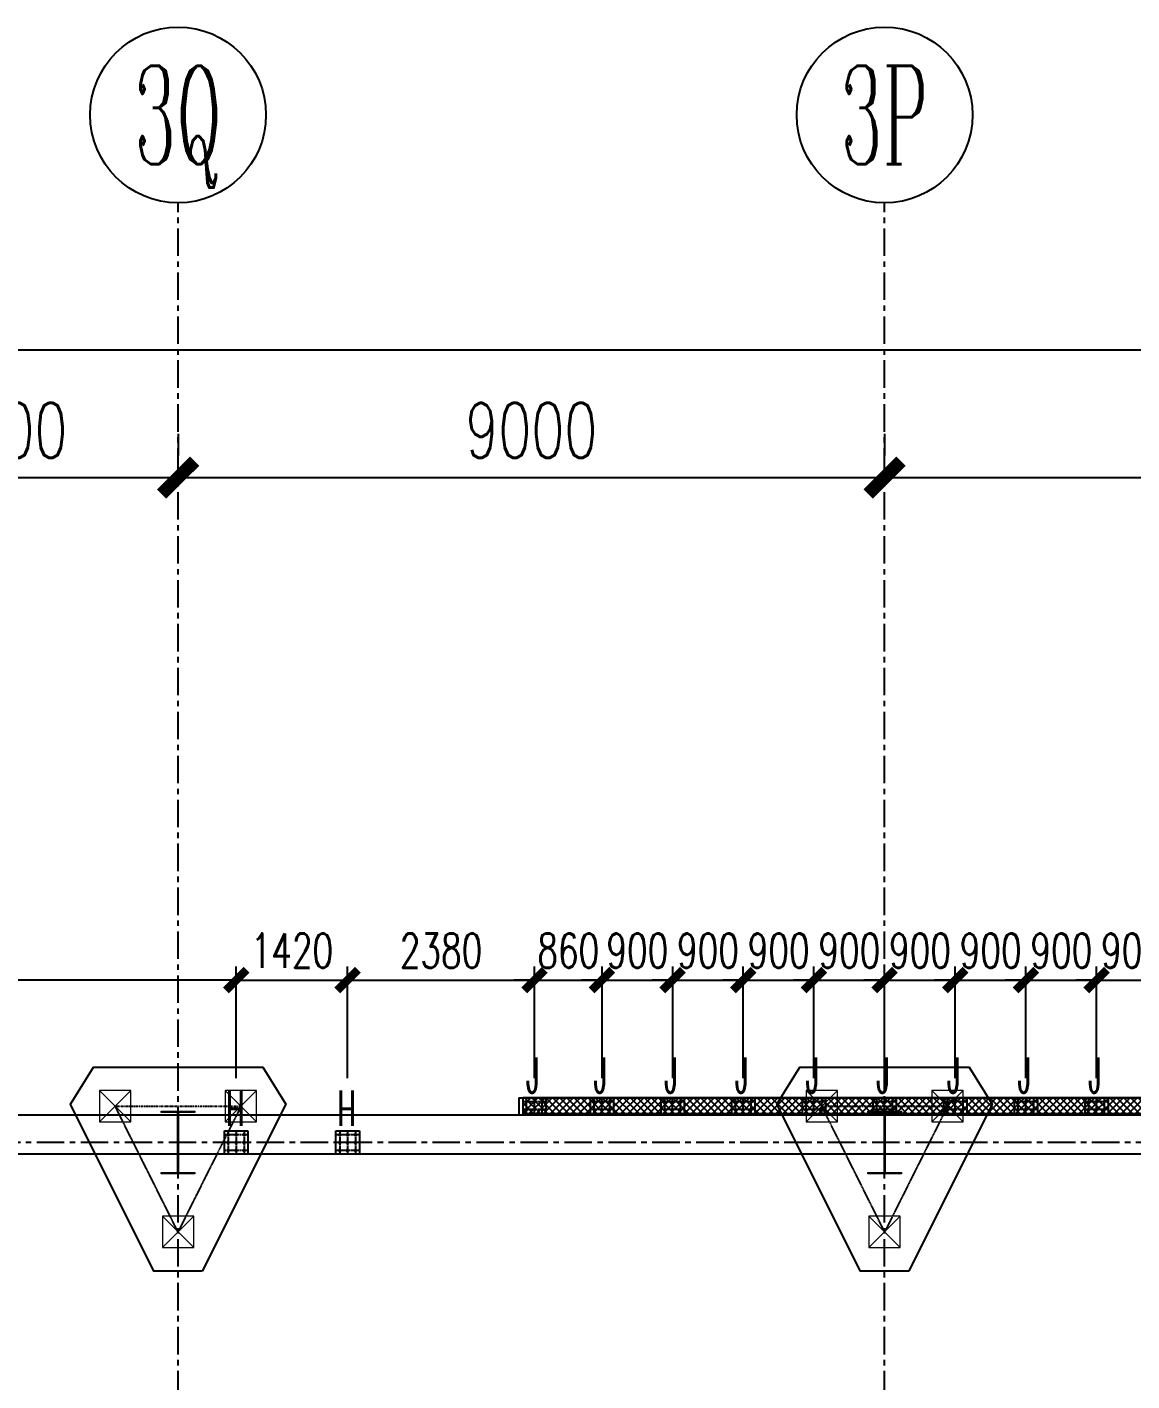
# Model space of a CAD drawing. Extents: x 782294 to 1727252, y -631030 to 17645.
# Drawn here: x 1055056 to 1069129, y -518557 to -501301 of the extents above; entities that cross this region are included whole.
import ezdxf
from ezdxf.enums import TextEntityAlignment as Align

# ---------------------------------------------------------------- set-up
doc = ezdxf.new("R2010")
doc.units = 0
doc.linetypes.add('CENTER', pattern=[2, 1.25, -0.25, 0.25, -0.25])
doc.layers.get('Defpoints').update_dxf_attribs({"color": 210})
for name, color, linetype in [('!ZN3-铝板幕墙-3', 3, 'Continuous'), ('2钢材断面', 2, 'Continuous'), ('30预埋件', 30, 'Continuous'), ('3符号', 3, 'Continuous'), ('40钢材投影', 40, 'Continuous'), ('A-AXIS-DP', 126, 'Continuous'), ('ALT_CEN-0-30', 1, 'CENTER'), ('DIM', 173, 'Continuous'), ('DOTE', 1, 'CENTER'), ('S-BKL', 4, 'Continuous'), ('S-DOTE1', 140, 'CENTER'), ('S-HATCH1-W', 252, 'Continuous'), ('结构轮廓线', 1, 'Continuous')]:
    doc.layers.add(name, color=color, linetype=linetype)
doc.layers.add('S-col', color=2, linetype='Continuous', lineweight=0)
doc.layers.add('S-zhuang', color=1, linetype='Continuous', lineweight=0)
doc.styles.add('_TCH_AXIS', font='COMPLEX', dxfattribs={"bigfont": 'GBCBIG'})
doc.styles.add('DHTEXT-1', font='romans.shx', dxfattribs={"width": 0.7, "bigfont": 'chinese.shx'})
doc.dimstyles.new('ZN175', dxfattribs={"dimscale": 175, "dimtxt": 2.5, "dimasz": 1.5, "dimexe": 1, "dimexo": 2, "dimgap": 0.9, "dimtad": 1, "dimdec": 0, "dimdsep": 46, "dimtxsty": 'DHTEXT-1', "dimblk": 'ARCHTICK', "dimcen": 2.5, "dimclrd": 173, "dimclre": 173, "dimclrt": 7, "dimazin": 2, "dimtfac": 1, "dimtdec": 0, "dimtix": 1, "dimtmove": 2, "dimatfit": 3, "dimfxl": 0, "dimtolj": 1, "dimtzin": 0, "dimarcsym": 0})
doc.dimstyles.new('ZN280', dxfattribs={"dimscale": 280, "dimtxt": 2.5, "dimasz": 1.5, "dimexe": 1, "dimexo": 2, "dimgap": 0.9, "dimtad": 1, "dimdec": 0, "dimdsep": 46, "dimtxsty": 'DHTEXT-1', "dimblk": 'ARCHTICK', "dimcen": 2.5, "dimclrd": 173, "dimclre": 173, "dimclrt": 7, "dimazin": 2, "dimtfac": 1, "dimtdec": 0, "dimtix": 1, "dimtmove": 2, "dimatfit": 3, "dimfxl": 0, "dimarcsym": 0})

# ---------------------------------------------------------------- blocks, each defined once
blk = doc.blocks.new('卓越-轴号')
blk.add_circle((0, 0), 4)
at = {"color": 0, "style": '_TCH_AXIS', "width": 1.041667, "flags": 8}
blk.add_attdef('A', text='', height=4.48, dxfattribs=at).set_placement((-2, -2.24), (2, -2.24), align=Align.FIT)
blk = doc.blocks.new('_ArchTick')
at = {"color": 0, "linetype": 'ByBlock', "const_width": 0.4}
blk.add_lwpolyline([(-0.5, -0.5), (0.5, 0.5)], dxfattribs=at)
blk = doc.blocks.new('*D1519')
at = {"layer": 'Defpoints', "color": 0, "ltscale": 2800, "transparency": 16777216}
for p in [(53500, 80275), (58000, 80275), (58000, 80275)]:
    blk.add_point(p, dxfattribs=at)
at = {"layer": 'DIM', "color": 173, "linetype": 'ByBlock', "lineweight": -2, "ltscale": 2800, "transparency": 16777216}
for p, q in [((53500, 80835), (53500, 80555)), ((58000, 80835), (58000, 80555)), ((53500, 80275), (58000, 80275))]:
    blk.add_line(p, q, dxfattribs=at)
at = {"layer": 'DIM', "color": 173, "lineweight": -2, "ltscale": 2800, "transparency": 16777216, "xscale": 420, "yscale": 420, "zscale": 420, "rotation": 180}
blk.add_blockref('_ArchTick', (53500, 80275), dxfattribs=at)
at = {"layer": 'DIM', "color": 173, "lineweight": -2, "ltscale": 2800, "transparency": 16777216, "xscale": 420, "yscale": 420, "zscale": 420}
blk.add_blockref('_ArchTick', (58000, 80275), dxfattribs=at)
at = {"layer": 'DIM', "color": 7, "ltscale": 2800, "transparency": 16777216, "insert": (55750, 80877), "char_height": 700, "attachment_point": 5, "style": 'DHTEXT-1'}
blk.add_mtext('4500', dxfattribs=at)
blk = doc.blocks.new('*D1520')
at = {"layer": 'Defpoints', "color": 0, "ltscale": 2800, "transparency": 16777216}
for p in [(58000, 80275), (67000, 80275), (67000, 80275)]:
    blk.add_point(p, dxfattribs=at)
at = {"layer": 'DIM', "color": 173, "linetype": 'ByBlock', "lineweight": -2, "ltscale": 2800, "transparency": 16777216}
for p, q in [((58000, 80835), (58000, 80555)), ((67000, 80835), (67000, 80555)), ((58000, 80275), (67000, 80275))]:
    blk.add_line(p, q, dxfattribs=at)
at = {"layer": 'DIM', "color": 173, "lineweight": -2, "ltscale": 2800, "transparency": 16777216, "xscale": 420, "yscale": 420, "zscale": 420, "rotation": 180}
blk.add_blockref('_ArchTick', (58000, 80275), dxfattribs=at)
at = {"layer": 'DIM', "color": 173, "lineweight": -2, "ltscale": 2800, "transparency": 16777216, "xscale": 420, "yscale": 420, "zscale": 420}
blk.add_blockref('_ArchTick', (67000, 80275), dxfattribs=at)
at = {"layer": 'DIM', "color": 7, "ltscale": 2800, "transparency": 16777216, "insert": (62500, 80877), "char_height": 700, "attachment_point": 5, "style": 'DHTEXT-1'}
blk.add_mtext('9000', dxfattribs=at)
blk = doc.blocks.new('*D1521')
at = {"layer": 'Defpoints', "color": 0, "ltscale": 2800, "transparency": 16777216}
for p in [(67000, 80275), (76000, 80275), (76000, 80275)]:
    blk.add_point(p, dxfattribs=at)
at = {"layer": 'DIM', "color": 173, "linetype": 'ByBlock', "lineweight": -2, "ltscale": 2800, "transparency": 16777216}
for p, q in [((67000, 80835), (67000, 80555)), ((76000, 80835), (76000, 80555)), ((67000, 80275), (76000, 80275))]:
    blk.add_line(p, q, dxfattribs=at)
at = {"layer": 'DIM', "color": 173, "lineweight": -2, "ltscale": 2800, "transparency": 16777216, "xscale": 420, "yscale": 420, "zscale": 420, "rotation": 180}
blk.add_blockref('_ArchTick', (67000, 80275), dxfattribs=at)
at = {"layer": 'DIM', "color": 173, "lineweight": -2, "ltscale": 2800, "transparency": 16777216, "xscale": 420, "yscale": 420, "zscale": 420}
blk.add_blockref('_ArchTick', (76000, 80275), dxfattribs=at)
at = {"layer": 'DIM', "color": 7, "ltscale": 2800, "transparency": 16777216, "insert": (71500, 80877), "char_height": 700, "attachment_point": 5, "style": 'DHTEXT-1'}
blk.add_mtext('9000', dxfattribs=at)
blk = doc.blocks.new('*D1544')
at = {"layer": 'Defpoints', "color": 0, "ltscale": 2800, "transparency": 16777216}
for p in [(184000, 81904), (0, 81455), (184000, 81455)]:
    blk.add_point(p, dxfattribs=at)
at = {"layer": 'DIM', "color": 173, "linetype": 'ByBlock', "lineweight": -2, "ltscale": 2800, "transparency": 16777216}
for p, q in [((0, 82015), (0, 82184)), ((184000, 82015), (184000, 82184)), ((0, 81904), (184000, 81904))]:
    blk.add_line(p, q, dxfattribs=at)
at = {"layer": 'DIM', "color": 173, "lineweight": -2, "ltscale": 2800, "transparency": 16777216, "xscale": 420, "yscale": 420, "zscale": 420, "rotation": 180}
blk.add_blockref('_ArchTick', (0, 81904), dxfattribs=at)
at = {"layer": 'DIM', "color": 173, "lineweight": -2, "ltscale": 2800, "transparency": 16777216, "xscale": 420, "yscale": 420, "zscale": 420}
blk.add_blockref('_ArchTick', (184000, 81904), dxfattribs=at)
at = {"layer": 'DIM', "color": 7, "ltscale": 2800, "transparency": 16777216, "insert": (92000, 82506), "char_height": 700, "attachment_point": 5, "style": 'DHTEXT-1'}
blk.add_mtext('184000', dxfattribs=at)
blk = doc.blocks.new('20250913105912')
at = {"layer": '结构轮廓线', "color": 1, "ltscale": 500}
for q in [(83560, 72370), (62340, 72150)]:
    blk.add_line((62340, 72370), q, dxfattribs=at)
blk = doc.blocks.new('20250903183753')
at = {"layer": '2钢材断面'}
for p, q in [((150, 0), (-150, 0)), ((-150, 0), (-150, -300)), ((150, -300), (150, 0)), ((-150, -300), (150, -300))]:
    blk.add_line(p, q, dxfattribs=at)
at = {"layer": '40钢材投影'}
for centre, radius in [((-100, -50), 12), ((-100, -150), 12), ((-100, -50), 6), ((-100, -150), 6), ((0, -50), 12), ((0, -150), 12), ((0, -50), 6), ((0, -150), 6), ((100, -50), 12), ((100, -150), 12), ((100, -50), 6), ((100, -150), 6), ((-100, -250), 12), ((-100, -250), 6), ((0, -250), 12), ((0, -250), 6), ((100, -251), 12), ((100, -251), 6)]:
    blk.add_circle(centre, radius, dxfattribs=at)
at = {"layer": 'ALT_CEN-0-30', "ltscale": 20}
for p, q in [((-100, 0), (-100, -300)), ((0, 0), (0, -300)), ((100, 0), (100, -300)), ((-150, -50), (150, -50)), ((-150, -150), (150, -150)), ((-150, -250), (150, -250))]:
    blk.add_line(p, q, dxfattribs=at)
blk = doc.blocks.new('20250903183821')
at = {"ltscale": 50}
blk.add_blockref('20250903183753', (0, 0), dxfattribs=at)
at = {"layer": '30预埋件', "style": 'DHTEXT-1', "text_generation_flag": 6, "width": 0.55}
blk.add_attdef('B', (-105, 65), '', height=450, rotation=180, dxfattribs=at)
blk = doc.blocks.new('20250902145151')
at = {"layer": '2钢材断面'}
for p, q in [((150, 100), (-150, 100)), ((-150, 100), (-150, -100)), ((150, -100), (150, 100)), ((-150, -100), (150, -100))]:
    blk.add_line(p, q, dxfattribs=at)
at = {"layer": '40钢材投影'}
for centre, radius in [((-100, 50), 10), ((-100, 50), 5), ((0, 50), 10), ((0, 50), 5), ((100, 50), 10), ((100, 50), 5), ((-100, -50), 10), ((-100, -50), 5), ((0, -50), 10), ((0, -50), 5), ((100, -50), 10), ((100, -50), 5)]:
    blk.add_circle(centre, radius, dxfattribs=at)
at = {"layer": 'ALT_CEN-0-30', "ltscale": 20}
for p, q in [((-150, 50), (150, 50)), ((-100, 100), (-100, -100)), ((0, 100), (0, -100)), ((100, 100), (100, -100)), ((-150, -50), (150, -50))]:
    blk.add_line(p, q, dxfattribs=at)
blk = doc.blocks.new('20250912153858')
at = {"ltscale": 50}
blk.add_blockref('20250902145151', (0, 100), dxfattribs=at)
at = {"layer": '30预埋件', "style": 'DHTEXT-1', "text_generation_flag": 6, "width": 0.55}
blk.add_attdef('B', (105, -65), '', height=450, dxfattribs=at)
blk = doc.blocks.new('20250913102846')
at = {"ltscale": 500}
ref = blk.add_blockref('20250903183821', (58740, 71950), dxfattribs=dict(at, xscale=-1))
ref.add_attrib('B', 'H', (58845, 72465), dxfattribs={"layer": '30预埋件', "height": 450, "style": 'DHTEXT-1', "text_generation_flag": 6, "width": 0.55})
ref = blk.add_blockref('20250903183821', (60160, 71950), dxfattribs=dict(at, xscale=-1))
ref.add_attrib('B', 'H', (60265, 72465), dxfattribs={"layer": '30预埋件', "height": 450, "style": 'DHTEXT-1', "text_generation_flag": 6, "width": 0.55})
at = {"layer": '结构轮廓线', "ltscale": 500, "rotation": 180}
for p in [(62540, 72370), (63400, 72370), (64300, 72370), (65200, 72370), (66100, 72370), (67000, 72370), (67900, 72370), (68800, 72370), (69700, 72370)]:
    blk.add_blockref('20250912153858', p, dxfattribs=at).add_auto_attribs({'B': 'J'})
blk = doc.blocks.new('*D1299')
at = {"layer": 'Defpoints', "color": 0, "ltscale": 1750, "transparency": 16777216}
for p in [(1069579, -513448), (1068679, -515048), (1069579, -515048)]:
    blk.add_point(p, dxfattribs=at)
at = {"layer": 'DIM', "color": 173, "linetype": 'ByBlock', "lineweight": -2, "ltscale": 1750, "transparency": 16777216}
for p, q in [((1068679, -514698), (1068679, -513273)), ((1069579, -514698), (1069579, -513273)), ((1068679, -513448), (1068416, -513448)), ((1068679, -513448), (1069579, -513448)), ((1069579, -513448), (1069841, -513448))]:
    blk.add_line(p, q, dxfattribs=at)
at = {"layer": 'DIM', "color": 173, "lineweight": -2, "ltscale": 1750, "transparency": 16777216, "xscale": 262.5, "yscale": 262.5, "zscale": 262.5}
blk.add_blockref('_ArchTick', (1068679, -513448), dxfattribs=at)
at = {"layer": 'DIM', "color": 173, "lineweight": -2, "ltscale": 1750, "transparency": 16777216, "xscale": 262.5, "yscale": 262.5, "zscale": 262.5, "rotation": 180}
blk.add_blockref('_ArchTick', (1069579, -513448), dxfattribs=at)
at = {"layer": 'DIM', "color": 7, "ltscale": 1750, "transparency": 16777216, "insert": (1069129, -513072), "char_height": 437.5, "attachment_point": 5, "style": 'DHTEXT-1'}
blk.add_mtext('\\A1;900', dxfattribs=at)
blk = doc.blocks.new('*D1300')
at = {"layer": 'Defpoints', "color": 0, "ltscale": 1750, "transparency": 16777216}
for p in [(1068679, -513448), (1067779, -515048), (1068679, -515048)]:
    blk.add_point(p, dxfattribs=at)
at = {"layer": 'DIM', "color": 173, "linetype": 'ByBlock', "lineweight": -2, "ltscale": 1750, "transparency": 16777216}
for p, q in [((1067779, -514698), (1067779, -513273)), ((1068679, -514698), (1068679, -513273)), ((1067779, -513448), (1067516, -513448)), ((1067779, -513448), (1068679, -513448)), ((1068679, -513448), (1068941, -513448))]:
    blk.add_line(p, q, dxfattribs=at)
at = {"layer": 'DIM', "color": 173, "lineweight": -2, "ltscale": 1750, "transparency": 16777216, "xscale": 262.5, "yscale": 262.5, "zscale": 262.5}
blk.add_blockref('_ArchTick', (1067779, -513448), dxfattribs=at)
at = {"layer": 'DIM', "color": 173, "lineweight": -2, "ltscale": 1750, "transparency": 16777216, "xscale": 262.5, "yscale": 262.5, "zscale": 262.5, "rotation": 180}
blk.add_blockref('_ArchTick', (1068679, -513448), dxfattribs=at)
at = {"layer": 'DIM', "color": 7, "ltscale": 1750, "transparency": 16777216, "insert": (1068229, -513072), "char_height": 437.5, "attachment_point": 5, "style": 'DHTEXT-1'}
blk.add_mtext('\\A1;900', dxfattribs=at)
blk = doc.blocks.new('*D1301')
at = {"layer": 'Defpoints', "color": 0, "ltscale": 1750, "transparency": 16777216}
for p in [(1067779, -513448), (1066879, -515048), (1067779, -515048)]:
    blk.add_point(p, dxfattribs=at)
at = {"layer": 'DIM', "color": 173, "linetype": 'ByBlock', "lineweight": -2, "ltscale": 1750, "transparency": 16777216}
for p, q in [((1066879, -514698), (1066879, -513273)), ((1067779, -514698), (1067779, -513273)), ((1066879, -513448), (1066616, -513448)), ((1066879, -513448), (1067779, -513448)), ((1067779, -513448), (1068041, -513448))]:
    blk.add_line(p, q, dxfattribs=at)
at = {"layer": 'DIM', "color": 173, "lineweight": -2, "ltscale": 1750, "transparency": 16777216, "xscale": 262.5, "yscale": 262.5, "zscale": 262.5}
blk.add_blockref('_ArchTick', (1066879, -513448), dxfattribs=at)
at = {"layer": 'DIM', "color": 173, "lineweight": -2, "ltscale": 1750, "transparency": 16777216, "xscale": 262.5, "yscale": 262.5, "zscale": 262.5, "rotation": 180}
blk.add_blockref('_ArchTick', (1067779, -513448), dxfattribs=at)
at = {"layer": 'DIM', "color": 7, "ltscale": 1750, "transparency": 16777216, "insert": (1067329, -513072), "char_height": 437.5, "attachment_point": 5, "style": 'DHTEXT-1'}
blk.add_mtext('\\A1;900', dxfattribs=at)
blk = doc.blocks.new('*D1302')
at = {"layer": 'Defpoints', "color": 0, "ltscale": 1750, "transparency": 16777216}
for p in [(1066879, -513448), (1065979, -515048), (1066879, -515048)]:
    blk.add_point(p, dxfattribs=at)
at = {"layer": 'DIM', "color": 173, "linetype": 'ByBlock', "lineweight": -2, "ltscale": 1750, "transparency": 16777216}
for p, q in [((1065979, -514698), (1065979, -513273)), ((1066879, -514698), (1066879, -513273)), ((1065979, -513448), (1065716, -513448)), ((1065979, -513448), (1066879, -513448)), ((1066879, -513448), (1067141, -513448))]:
    blk.add_line(p, q, dxfattribs=at)
at = {"layer": 'DIM', "color": 173, "lineweight": -2, "ltscale": 1750, "transparency": 16777216, "xscale": 262.5, "yscale": 262.5, "zscale": 262.5}
blk.add_blockref('_ArchTick', (1065979, -513448), dxfattribs=at)
at = {"layer": 'DIM', "color": 173, "lineweight": -2, "ltscale": 1750, "transparency": 16777216, "xscale": 262.5, "yscale": 262.5, "zscale": 262.5, "rotation": 180}
blk.add_blockref('_ArchTick', (1066879, -513448), dxfattribs=at)
at = {"layer": 'DIM', "color": 7, "ltscale": 1750, "transparency": 16777216, "insert": (1066429, -513072), "char_height": 437.5, "attachment_point": 5, "style": 'DHTEXT-1'}
blk.add_mtext('\\A1;900', dxfattribs=at)
blk = doc.blocks.new('*D1303')
at = {"layer": 'Defpoints', "color": 0, "ltscale": 1750, "transparency": 16777216}
for p in [(1065979, -513448), (1065079, -515048), (1065979, -515048)]:
    blk.add_point(p, dxfattribs=at)
at = {"layer": 'DIM', "color": 173, "linetype": 'ByBlock', "lineweight": -2, "ltscale": 1750, "transparency": 16777216}
for p, q in [((1065079, -514698), (1065079, -513273)), ((1065979, -514698), (1065979, -513273)), ((1065079, -513448), (1064816, -513448)), ((1065079, -513448), (1065979, -513448)), ((1065979, -513448), (1066241, -513448))]:
    blk.add_line(p, q, dxfattribs=at)
at = {"layer": 'DIM', "color": 173, "lineweight": -2, "ltscale": 1750, "transparency": 16777216, "xscale": 262.5, "yscale": 262.5, "zscale": 262.5}
blk.add_blockref('_ArchTick', (1065079, -513448), dxfattribs=at)
at = {"layer": 'DIM', "color": 173, "lineweight": -2, "ltscale": 1750, "transparency": 16777216, "xscale": 262.5, "yscale": 262.5, "zscale": 262.5, "rotation": 180}
blk.add_blockref('_ArchTick', (1065979, -513448), dxfattribs=at)
at = {"layer": 'DIM', "color": 7, "ltscale": 1750, "transparency": 16777216, "insert": (1065529, -513072), "char_height": 437.5, "attachment_point": 5, "style": 'DHTEXT-1'}
blk.add_mtext('\\A1;900', dxfattribs=at)
blk = doc.blocks.new('*D1304')
at = {"layer": 'Defpoints', "color": 0, "ltscale": 1750, "transparency": 16777216}
for p in [(1065079, -513448), (1064179, -515048), (1065079, -515048)]:
    blk.add_point(p, dxfattribs=at)
at = {"layer": 'DIM', "color": 173, "linetype": 'ByBlock', "lineweight": -2, "ltscale": 1750, "transparency": 16777216}
for p, q in [((1064179, -514698), (1064179, -513273)), ((1065079, -514698), (1065079, -513273)), ((1064179, -513448), (1063916, -513448)), ((1064179, -513448), (1065079, -513448)), ((1065079, -513448), (1065341, -513448))]:
    blk.add_line(p, q, dxfattribs=at)
at = {"layer": 'DIM', "color": 173, "lineweight": -2, "ltscale": 1750, "transparency": 16777216, "xscale": 262.5, "yscale": 262.5, "zscale": 262.5}
blk.add_blockref('_ArchTick', (1064179, -513448), dxfattribs=at)
at = {"layer": 'DIM', "color": 173, "lineweight": -2, "ltscale": 1750, "transparency": 16777216, "xscale": 262.5, "yscale": 262.5, "zscale": 262.5, "rotation": 180}
blk.add_blockref('_ArchTick', (1065079, -513448), dxfattribs=at)
at = {"layer": 'DIM', "color": 7, "ltscale": 1750, "transparency": 16777216, "insert": (1064629, -513072), "char_height": 437.5, "attachment_point": 5, "style": 'DHTEXT-1'}
blk.add_mtext('\\A1;900', dxfattribs=at)
blk = doc.blocks.new('*D1305')
at = {"layer": 'Defpoints', "color": 0, "ltscale": 1750, "transparency": 16777216}
for p in [(1064179, -513448), (1063279, -515048), (1064179, -515048)]:
    blk.add_point(p, dxfattribs=at)
at = {"layer": 'DIM', "color": 173, "linetype": 'ByBlock', "lineweight": -2, "ltscale": 1750, "transparency": 16777216}
for p, q in [((1063279, -514698), (1063279, -513273)), ((1064179, -514698), (1064179, -513273)), ((1063279, -513448), (1063016, -513448)), ((1063279, -513448), (1064179, -513448)), ((1064179, -513448), (1064441, -513448))]:
    blk.add_line(p, q, dxfattribs=at)
at = {"layer": 'DIM', "color": 173, "lineweight": -2, "ltscale": 1750, "transparency": 16777216, "xscale": 262.5, "yscale": 262.5, "zscale": 262.5}
blk.add_blockref('_ArchTick', (1063279, -513448), dxfattribs=at)
at = {"layer": 'DIM', "color": 173, "lineweight": -2, "ltscale": 1750, "transparency": 16777216, "xscale": 262.5, "yscale": 262.5, "zscale": 262.5, "rotation": 180}
blk.add_blockref('_ArchTick', (1064179, -513448), dxfattribs=at)
at = {"layer": 'DIM', "color": 7, "ltscale": 1750, "transparency": 16777216, "insert": (1063729, -513072), "char_height": 437.5, "attachment_point": 5, "style": 'DHTEXT-1'}
blk.add_mtext('\\A1;900', dxfattribs=at)
blk = doc.blocks.new('*D1306')
at = {"layer": 'Defpoints', "color": 0, "ltscale": 1750, "transparency": 16777216}
for p in [(1063279, -513448), (1062379, -515048), (1063279, -515048)]:
    blk.add_point(p, dxfattribs=at)
at = {"layer": 'DIM', "color": 173, "linetype": 'ByBlock', "lineweight": -2, "ltscale": 1750, "transparency": 16777216}
for p, q in [((1062379, -514698), (1062379, -513273)), ((1063279, -514698), (1063279, -513273)), ((1062379, -513448), (1062116, -513448)), ((1062379, -513448), (1063279, -513448)), ((1063279, -513448), (1063541, -513448))]:
    blk.add_line(p, q, dxfattribs=at)
at = {"layer": 'DIM', "color": 173, "lineweight": -2, "ltscale": 1750, "transparency": 16777216, "xscale": 262.5, "yscale": 262.5, "zscale": 262.5}
blk.add_blockref('_ArchTick', (1062379, -513448), dxfattribs=at)
at = {"layer": 'DIM', "color": 173, "lineweight": -2, "ltscale": 1750, "transparency": 16777216, "xscale": 262.5, "yscale": 262.5, "zscale": 262.5, "rotation": 180}
blk.add_blockref('_ArchTick', (1063279, -513448), dxfattribs=at)
at = {"layer": 'DIM', "color": 7, "ltscale": 1750, "transparency": 16777216, "insert": (1062829, -513072), "char_height": 437.5, "attachment_point": 5, "style": 'DHTEXT-1'}
blk.add_mtext('\\A1;900', dxfattribs=at)
blk = doc.blocks.new('*D1307')
at = {"layer": 'Defpoints', "color": 0, "ltscale": 1750, "transparency": 16777216}
for p in [(1062379, -513448), (1061519, -515048), (1062379, -515048)]:
    blk.add_point(p, dxfattribs=at)
at = {"layer": 'DIM', "color": 173, "linetype": 'ByBlock', "lineweight": -2, "ltscale": 1750, "transparency": 16777216}
for p, q in [((1061519, -514698), (1061519, -513273)), ((1062379, -514698), (1062379, -513273)), ((1061519, -513448), (1061256, -513448)), ((1061519, -513448), (1062379, -513448)), ((1062379, -513448), (1062641, -513448))]:
    blk.add_line(p, q, dxfattribs=at)
at = {"layer": 'DIM', "color": 173, "lineweight": -2, "ltscale": 1750, "transparency": 16777216, "xscale": 262.5, "yscale": 262.5, "zscale": 262.5}
blk.add_blockref('_ArchTick', (1061519, -513448), dxfattribs=at)
at = {"layer": 'DIM', "color": 173, "lineweight": -2, "ltscale": 1750, "transparency": 16777216, "xscale": 262.5, "yscale": 262.5, "zscale": 262.5, "rotation": 180}
blk.add_blockref('_ArchTick', (1062379, -513448), dxfattribs=at)
at = {"layer": 'DIM', "color": 7, "ltscale": 1750, "transparency": 16777216, "insert": (1061949, -513072), "char_height": 437.5, "attachment_point": 5, "style": 'DHTEXT-1'}
blk.add_mtext('\\A1;860', dxfattribs=at)
blk = doc.blocks.new('*D1308')
at = {"layer": 'Defpoints', "color": 0, "ltscale": 1750, "transparency": 16777216}
for p in [(1061519, -513448), (1059139, -515048), (1061519, -515048)]:
    blk.add_point(p, dxfattribs=at)
at = {"layer": 'DIM', "color": 173, "linetype": 'ByBlock', "lineweight": -2, "ltscale": 1750, "transparency": 16777216}
for p, q in [((1059139, -514698), (1059139, -513273)), ((1061519, -514698), (1061519, -513273)), ((1059139, -513448), (1061519, -513448))]:
    blk.add_line(p, q, dxfattribs=at)
at = {"layer": 'DIM', "color": 173, "lineweight": -2, "ltscale": 1750, "transparency": 16777216, "xscale": 262.5, "yscale": 262.5, "zscale": 262.5, "rotation": 180}
blk.add_blockref('_ArchTick', (1059139, -513448), dxfattribs=at)
at = {"layer": 'DIM', "color": 173, "lineweight": -2, "ltscale": 1750, "transparency": 16777216, "xscale": 262.5, "yscale": 262.5, "zscale": 262.5}
blk.add_blockref('_ArchTick', (1061519, -513448), dxfattribs=at)
at = {"layer": 'DIM', "color": 7, "ltscale": 1750, "transparency": 16777216, "insert": (1060329, -513072), "char_height": 437.5, "attachment_point": 5, "style": 'DHTEXT-1'}
blk.add_mtext('\\A1;2380', dxfattribs=at)
blk = doc.blocks.new('*D1309')
at = {"layer": 'Defpoints', "color": 0, "ltscale": 1750, "transparency": 16777216}
for p in [(1059139, -513448), (1057719, -515048), (1059139, -515048)]:
    blk.add_point(p, dxfattribs=at)
at = {"layer": 'DIM', "color": 173, "linetype": 'ByBlock', "lineweight": -2, "ltscale": 1750, "transparency": 16777216}
for p, q in [((1057719, -514698), (1057719, -513273)), ((1059139, -514698), (1059139, -513273)), ((1057719, -513448), (1059139, -513448))]:
    blk.add_line(p, q, dxfattribs=at)
at = {"layer": 'DIM', "color": 173, "lineweight": -2, "ltscale": 1750, "transparency": 16777216, "xscale": 262.5, "yscale": 262.5, "zscale": 262.5, "rotation": 180}
blk.add_blockref('_ArchTick', (1057719, -513448), dxfattribs=at)
at = {"layer": 'DIM', "color": 173, "lineweight": -2, "ltscale": 1750, "transparency": 16777216, "xscale": 262.5, "yscale": 262.5, "zscale": 262.5}
blk.add_blockref('_ArchTick', (1059139, -513448), dxfattribs=at)
at = {"layer": 'DIM', "color": 7, "ltscale": 1750, "transparency": 16777216, "insert": (1058429, -513072), "char_height": 437.5, "attachment_point": 5, "style": 'DHTEXT-1'}
blk.add_mtext('\\A1;1420', dxfattribs=at)
blk = doc.blocks.new('*D1637')
at = {"layer": 'Defpoints', "color": 0, "ltscale": 1750, "transparency": 16777216}
for p in [(1047639, -513448), (1047639, -515048), (1057719, -515048)]:
    blk.add_point(p, dxfattribs=at)
at = {"layer": 'DIM', "color": 173, "linetype": 'ByBlock', "lineweight": -2, "ltscale": 1750, "transparency": 16777216}
for p, q in [((1047639, -514698), (1047639, -513273)), ((1057719, -514698), (1057719, -513273)), ((1057719, -513448), (1047639, -513448))]:
    blk.add_line(p, q, dxfattribs=at)
at = {"layer": 'DIM', "color": 173, "lineweight": -2, "ltscale": 1750, "transparency": 16777216, "xscale": 262.5, "yscale": 262.5, "zscale": 262.5, "rotation": 180}
blk.add_blockref('_ArchTick', (1047639, -513448), dxfattribs=at)
at = {"layer": 'DIM', "color": 173, "lineweight": -2, "ltscale": 1750, "transparency": 16777216, "xscale": 262.5, "yscale": 262.5, "zscale": 262.5}
blk.add_blockref('_ArchTick', (1057719, -513448), dxfattribs=at)
at = {"layer": 'DIM', "color": 7, "ltscale": 1750, "transparency": 16777216, "insert": (1052679, -513072), "char_height": 437.5, "attachment_point": 5, "style": 'DHTEXT-1'}
blk.add_mtext('\\A1;10080', dxfattribs=at)
blk = doc.blocks.new('S-ZHUANG-400')
at = {"layer": 'S-zhuang'}
for p, q in [((200, -200), (-200, 200)), ((-200, -200), (200, 200))]:
    blk.add_line(p, q, dxfattribs=at)
blk.add_lwpolyline([(-200, 200), (200, 200), (200, -200), (-200, -200)], close=True, dxfattribs=at)
blk = doc.blocks.new('CT3')
at = {"layer": 'S-DOTE1', "ltscale": 0.25}
for p, q in [((-101698, -257554), (-101818, -257554)), ((-101758, -257494), (-101758, -257614))]:
    blk.add_line(p, q, dxfattribs=at)
at = {"layer": 'S-DOTE1', "linetype": 'CENTER', "ltscale": 0.25}
blk.add_lwpolyline([(-100958, -258016), (-101758, -256416), (-102558, -258016)], close=True, dxfattribs=at)
at = {"layer": 'S-HATCH1-W'}
blk.add_lwpolyline([(-101449, -255916), (-102067, -255916), (-103130, -258042), (-102837, -258516), (-100680, -258516), (-100387, -258042)], close=True, dxfattribs=at)
at = {"layer": 'S-zhuang', "rotation": 90}
for p in [(-101758, -256416), (-102558, -258016), (-100958, -258016)]:
    blk.add_blockref('S-ZHUANG-400', p, dxfattribs=at)
blk = doc.blocks.new('A$C46867589')
at = {"layer": 'S-HATCH1-W'}
h = blk.add_hatch(dxfattribs=at)
h.set_pattern_fill('ANSI37', color=256, scale=20)
h.set_pattern_definition([(45, (267758.46, 255248.18), (-44.90128, 44.90128), []), (135, (267758.46, 255248.18), (-44.90128, -44.90128), [])])
h.paths.add_polyline_path([(83510, 72370), (62390, 72370), (62390, 72170), (83510, 72170)])
at = {"layer": 'S-BKL'}
for p, q in [((164700, 72150), (16746, 72150)), ((164730, 71651), (17162, 71651))]:
    blk.add_line(p, q, dxfattribs=at)
at = {"layer": 'S-col'}
for points in [[(57785, 72200), (58215, 72200), (58215, 72182), (58006, 72182), (58006, 71418), (58215, 71418), (58215, 71400), (57785, 71400), (57785, 71418), (57994, 71418), (57994, 72182), (57785, 72182)], [(66785, 72200), (67215, 72200), (67215, 72182), (67006, 72182), (67006, 71418), (67215, 71418), (67215, 71400), (66785, 71400), (66785, 71418), (66994, 71418), (66994, 72182), (66785, 72182)]]:
    blk.add_lwpolyline(points, close=True, dxfattribs=at)
at = {"layer": 'S-HATCH1-W', "elevation": 0}
blk.add_lwpolyline([(83510, 72370), (62390, 72370), (62390, 72170), (83510, 72170)], close=True, dxfattribs=at)
at = {"layer": 'S-zhuang', "xscale": -1, "rotation": 180}
for p in [(159758, -185754), (168758, -185754)]:
    blk.add_blockref('CT3', p, dxfattribs=at)
blk = doc.blocks.new('20250821100720')
at = {"layer": 'DOTE', "ltscale": 280}
for p, q in [((58000, -8180), (58000, 83777.4)), ((67000, -8180), (67000, 83777.4)), ((195431, 71800), (-7455.8, 71800))]:
    blk.add_line(p, q, dxfattribs=at)
at = {"layer": '3符号', "color": 7}
ref = blk.add_blockref('卓越-轴号', (58000, 84897.4), dxfattribs=dict(at, xscale=280, yscale=280, zscale=280))
ref.add_attrib('A', '3Q', dxfattribs={"layer": '0', "color": 0, "height": 1254.4, "style": '_TCH_AXIS', "width": 0.535714}).set_placement((57440, 84270.2), (58560, 84270.2), align=Align.FIT)
ref = blk.add_blockref('卓越-轴号', (67000, 84897.4), dxfattribs=dict(at, xscale=280, yscale=280, zscale=280))
ref.add_attrib('A', '3P', dxfattribs={"layer": '0', "color": 0, "height": 1254.4, "style": '_TCH_AXIS', "width": 0.520833}).set_placement((66440, 84270.2), (67560, 84270.2), align=Align.FIT)
at = {"layer": 'DIM', "ltscale": 2800}
dim = blk.add_aligned_dim(p1=(0, 81454.9), p2=(184000, 81454.9), distance=448.6, dimstyle='ZN280', dxfattribs=at)
dim.commit()
dim.dimension.update_dxf_attribs({"geometry": '*D1544', "text_midpoint": (92000, 82505.6)})
for base, p1, p2, picture, middle in [((58000, 80275), (53500, 80275), (58000, 80275), '*D1519', (55750, 80877)), ((67000, 80275), (58000, 80275), (67000, 80275), '*D1520', (62500, 80877)), ((76000, 80275), (67000, 80275), (76000, 80275), '*D1521', (71500, 80877))]:
    dim = blk.add_linear_dim(base=base, p1=p1, p2=p2, angle=180, dimstyle='ZN280', dxfattribs=at)
    dim.commit()
    dim.dimension.update_dxf_attribs({"geometry": picture, "text_midpoint": middle})

msp = doc.modelspace()

# ---------------------------------------------------------------- block references
at = {"layer": '!ZN3-铝板幕墙-3', "ltscale": 1750}
msp.add_blockref('A$C46867589', (998978.7, -587318.4), dxfattribs=at)
at = {"layer": 'A-AXIS-DP', "ltscale": 2800}
msp.add_blockref('20250821100720', (998978.7, -587318.4), dxfattribs=at)
at = {"layer": '结构轮廓线', "ltscale": 500}
for name in ['20250913105912', '20250913102846']:
    msp.add_blockref(name, (998978.7, -587318.4), dxfattribs=at)

# ---------------------------------------------------------------- dimensions: what is measured, and where the dimension line sits
at = {"layer": 'DIM', "ltscale": 1750}
for base, p1, p2, picture, middle in [((1047638.7, -513448.4), (1057718.7, -515048.4), (1047638.7, -515048.4), '*D1637', (1052678.7, -513072.2)), ((1059138.7, -513448.4), (1057718.7, -515048.4), (1059138.7, -515048.4), '*D1309', (1058428.7, -513072.2)), ((1061518.7, -513448.4), (1059138.7, -515048.4), (1061518.7, -515048.4), '*D1308', (1060328.7, -513072.2)), ((1062378.7, -513448.4), (1061518.7, -515048.4), (1062378.7, -515048.4), '*D1307', (1061948.7, -513072.2)), ((1063278.7, -513448.4), (1062378.7, -515048.4), (1063278.7, -515048.4), '*D1306', (1062828.7, -513072.2)), ((1064178.7, -513448.4), (1063278.7, -515048.4), (1064178.7, -515048.4), '*D1305', (1063728.7, -513072.2)), ((1065078.7, -513448.4), (1064178.7, -515048.4), (1065078.7, -515048.4), '*D1304', (1064628.7, -513072.2)), ((1065978.7, -513448.4), (1065078.7, -515048.4), (1065978.7, -515048.4), '*D1303', (1065528.7, -513072.2)), ((1066878.7, -513448.4), (1065978.7, -515048.4), (1066878.7, -515048.4), '*D1302', (1066428.7, -513072.2)), ((1067778.7, -513448.4), (1066878.7, -515048.4), (1067778.7, -515048.4), '*D1301', (1067328.7, -513072.2)), ((1068678.7, -513448.4), (1067778.7, -515048.4), (1068678.7, -515048.4), '*D1300', (1068228.7, -513072.2)), ((1069578.7, -513448.4), (1068678.7, -515048.4), (1069578.7, -515048.4), '*D1299', (1069128.7, -513072.2))]:
    dim = msp.add_linear_dim(base=base, p1=p1, p2=p2, dimstyle='ZN175', dxfattribs=at)
    dim.commit()
    dim.dimension.update_dxf_attribs({"geometry": picture, "text_midpoint": middle})

doc.saveas('drawing.dxf')
